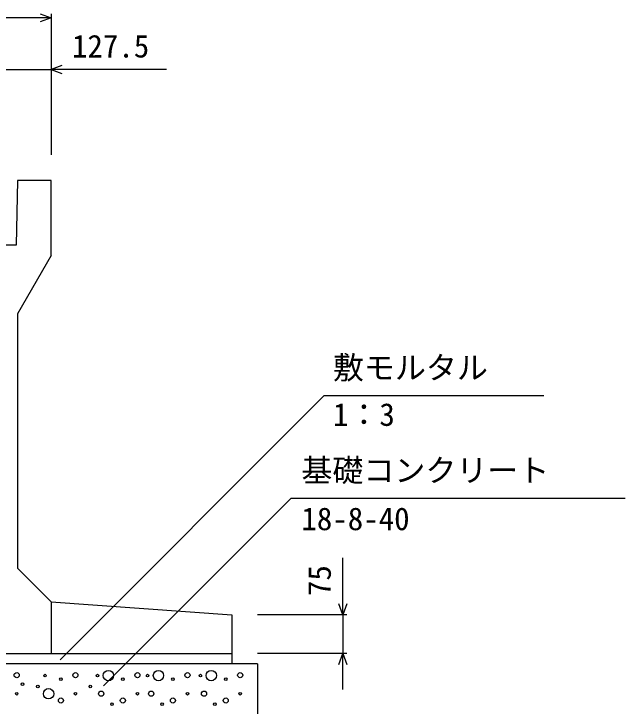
# Model space of a CAD drawing. Units: millimetres, scale not verified. Extents: x -25200 to 25200, y -8910 to 8910.
# Drawn here: x 6965 to 8149, y -5858 to -4518 of the extents above; entities that cross this region are included whole.
import ezdxf
from ezdxf.enums import TextEntityAlignment as Align

# ---------------------------------------------------------------- set-up
doc = ezdxf.new("R2010")
doc.units = ezdxf.units.MM
doc.header["$LTSCALE"] = 30
for name, color, linetype, lineweight in [('0-0_DIM', 7, 'Continuous', 25), ('0-2_HATCH', 6, 'Continuous', 25), ('0-5_OUTLINE', 3, 'Continuous', 25)]:
    doc.layers.add(name, color=color, linetype=linetype, lineweight=lineweight)
doc.styles.add('ＭＳ ゴシック', font='')
doc.styles.get('ＭＳ ゴシック').set_extended_font_data('MS Gothic')

msp = doc.modelspace()

# ---------------------------------------------------------------- linework, layer by layer
at = {"layer": '0-0_DIM'}
for p, q in [((7037.28, -4525.76), (6282.28, -4525.76)), ((7037.28, -4518.26), (7037.28, -4790.76)), ((6909.78, -4625.76), (7037.28, -4625.76)), ((7260.66, -4625.76), (7037.28, -4625.76)), ((7566.43, -5256.62), (7054.74, -5768.3)), ((7566.43, -5256.62), (7991.73, -5256.62)), ((7502.1, -5455.28), (7139.13, -5818.25)), ((7502.1, -5455.28), (8148.97, -5455.28)), ((7602.28, -5680.76), (7602.28, -5570.87)), ((7609.78, -5680.76), (7437.28, -5680.76)), ((7602.28, -5680.76), (7602.28, -5755.76)), ((7609.78, -5755.76), (7437.28, -5755.76)), ((7602.28, -5825.76), (7602.28, -5755.76))]:
    msp.add_line(p, q, dxfattribs=at)
for points in [[(7016.14, -4518.07), (7037.28, -4525.76), (7016.14, -4533.46)], [(7058.42, -4618.07), (7037.28, -4625.76), (7058.42, -4633.46)], [(7609.97, -5659.62), (7602.28, -5680.76), (7594.58, -5659.62)], [(7594.58, -5776.91), (7602.28, -5755.76), (7609.97, -5776.91)]]:
    msp.add_lwpolyline(points, dxfattribs=at)
at = {"layer": '0-2_HATCH'}
for centre, radius in [((6970.85, -5797.71), 5), ((7025.67, -5798.58), 2.5), ((7084.52, -5797.71), 5), ((7127.41, -5798.58), 2.5), ((7148.44, -5798.58), 10), ((7204.52, -5797.71), 5), ((7224.31, -5798.58), 2.5), ((7245.35, -5798.58), 10), ((7301.42, -5797.71), 5), ((7326.55, -5798.58), 2.5), ((7347.58, -5798.58), 10), ((7403.66, -5797.71), 5), ((6982.19, -5815.28), 2.5), ((7056.48, -5805.59), 2.5), ((7176.48, -5805.59), 2.5), ((7273.38, -5805.59), 2.5), ((7375.62, -5805.59), 2.5), ((7011.65, -5819.6), 2.5), ((7032.68, -5833.6), 10), ((7113.39, -5819.6), 2.5), ((6970.85, -5833.6), 2.5), ((7084.52, -5833.6), 2.5), ((7134.42, -5833.6), 5), ((7204.52, -5833.6), 2.5), ((7231.33, -5833.6), 5), ((7301.42, -5833.6), 2.5), ((7333.56, -5833.6), 5), ((7403.66, -5833.6), 2.5), ((7056.48, -5846.73), 5), ((7155.45, -5853.74), 2.5), ((7176.48, -5846.73), 5), ((7252.35, -5853.74), 2.5), ((7273.38, -5846.73), 5), ((7354.59, -5853.74), 2.5), ((7375.62, -5846.73), 5)]:
    msp.add_circle(centre, radius, dxfattribs=at)
at = {"layer": '0-5_OUTLINE'}
for p, q in [((6972.28, -4840.76), (6969.78, -4965.76)), ((7037.28, -4840.76), (6972.28, -4840.76)), ((7037.28, -4985.76), (7037.28, -4840.76)), ((6969.78, -4965.76), (6909.78, -4965.76)), ((7037.28, -4985.76), (6972.28, -5098.76)), ((6972.28, -5098.76), (6972.28, -5590.76)), ((6972.28, -5590.76), (7037.28, -5655.76)), ((7037.28, -5655.76), (7037.28, -5755.76)), ((6282.28, -5755.76), (7387.28, -5755.76)), ((7437.28, -5775.76), (6232.28, -5775.76)), ((7437.28, -5775.76), (7437.28, -6025.76))]:
    msp.add_line(p, q, dxfattribs=at)
msp.add_lwpolyline([(7037.28, -5655.76), (7387.28, -5680.76), (7387.28, -5775.76)], dxfattribs=at)

# ---------------------------------------------------------------- texts
at = {"layer": '0-0_DIM', "style": 'ＭＳ ゴシック'}
for s, p in [('127.5', (7077.89, -4615.76)), ('敷モルタル', (7583.17, -5237.88)), ('1：3', (7583.17, -5328.57)), ('基礎コンクリート', (7522.1, -5436.54)), ('18-8-40', (7522.1, -5530.36))]:
    msp.add_text(s, height=43.99, dxfattribs=at).set_placement(p, align=Align.BOTTOM_LEFT)
msp.add_text('75', height=43.99, rotation=90, dxfattribs=at).set_placement((7592.28, -5644.75), align=Align.BOTTOM_LEFT)

doc.saveas('drawing.dxf')
